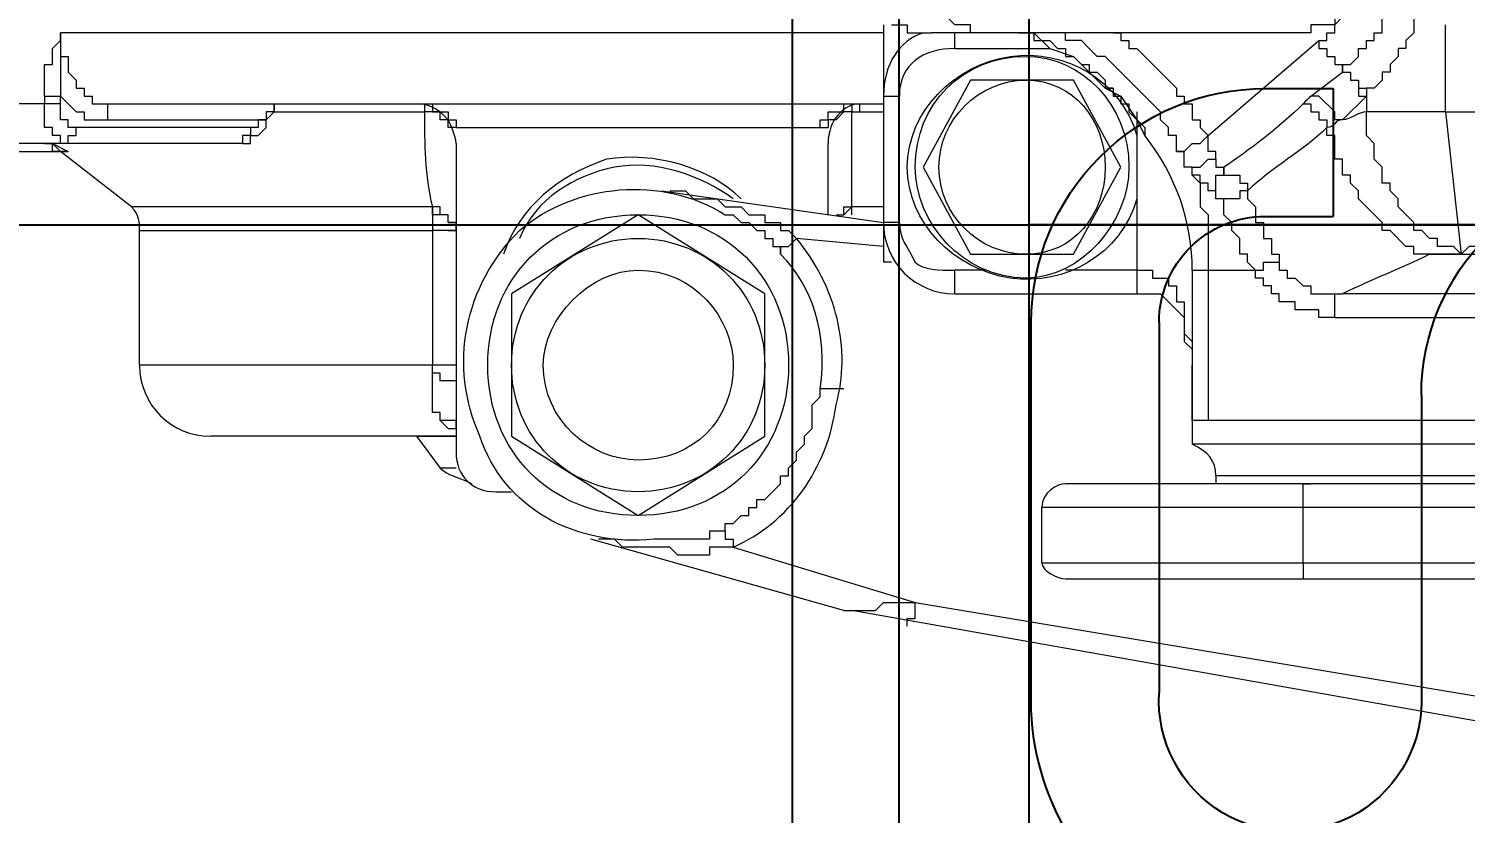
# Model space of a CAD drawing. Header units: millimetres. Extents: x 25083 to 52777, y 24772 to 45779.
# Drawn here: x 39082.8 to 39150.2, y 33902.1 to 33938.9 of the extents above; entities that cross this region are included whole.
import ezdxf

# ---------------------------------------------------------------- set-up
doc = ezdxf.new("R2010")
doc.units = ezdxf.units.MM
doc.styles.get("Standard").update_dxf_attribs({"font": ''})
doc.styles.get('Standard').set_extended_font_data('SimSun')
doc.dimstyles.new('ISO-25', dxfattribs={"dimtxt": 2.5, "dimasz": 2.5, "dimexe": 1.25, "dimexo": 0.625, "dimtad": 1, "dimtxsty": 'Standard', "dimcen": 2.5, "dimadec": 0, "dimazin": 0, "dimtfac": 1, "dimtmove": 0, "dimatfit": 3, "dimfxl": 1, "dimarcsym": 0})

# ---------------------------------------------------------------- blocks, each defined once
blk = doc.blocks.new('A$C6E4F4F8B')
for p, q in [((62.1, 63.918), (62.1, 6.083)), ((54.117, 24.5), (40.154, 24.5)), ((62.5, 17.168), (62.5, 20.366)), ((68.5, 20.366), (62.5, 20.366)), ((68.5, 17.168), (68.5, 20.366)), ((57.528, 12.195), (40.154, 12.195)), ((40.154, 6.195), (57.528, 6.195)), ((0, 0), (197.2, 0))]:
    blk.add_line(p, q)
at = {"color": 1}
for p in [(64, 6.083), (74, 6.083)]:
    blk.add_line(p, (24, 6.083), dxfattribs=at)
at = {"ltscale": 15}
blk.add_arc((54.117, 35), 10.5, 270, 90, dxfattribs=at)
for centre, radius, start, end in [((39.795, 18.348), 12.158, 88.3056, 271.6944), ((39.8, 18.348), 6.163, 86.70143, 273.29857), ((57.528, 17.168), 10.973, 270, 0), ((57.528, 17.168), 4.973, 270, 0)]:
    blk.add_arc(centre, radius, start, end)
blk = doc.blocks.new('*D925')
at = {"color": 0, "lineweight": -2}
for p, q in [((29677.862, 34881.662), (29677.862, 32448.293)), ((40733.017, 34757.645), (40733.017, 32448.293)), ((29680.362, 32449.543), (40730.517, 32449.543))]:
    blk.add_line(p, q, dxfattribs=at)
at = {"color": 0}
for points in [[(29680.362, 32449.96), (29680.362, 32449.127), (29677.862, 32449.543)], [(40730.517, 32449.127), (40730.517, 32449.96), (40733.017, 32449.543)]]:
    blk.add_solid(points, dxfattribs=at)
at = {"layer": 'DEFPOINTS', "color": 0}
for p in [(29677.862, 34882.287), (40733.017, 34758.27), (40733.017, 32449.543)]:
    blk.add_point(p, dxfattribs=at)
at = {"color": 0, "insert": (35205.439, 32451.628), "char_height": 2.5, "attachment_point": 5}
blk.add_mtext('11055,15', dxfattribs=at)
blk = doc.blocks.new('zw$D2F4')
at = {"color": 7, "lineweight": 5}
for points in [[(756.087, 406.638), (756.087, 420.378)], [(754.23, 398.097), (754.23, 412.951)], [(753.859, 409.238), (753.859, 406.638)], [(754.23, 407.381), (754.23, 407.009), (753.859, 406.638), (753.859, 406.267)], [(753.859, 406.638), (753.859, 407.009), (754.23, 407.009), (754.23, 407.381)], [(754.23, 406.267), (754.23, 406.638), (754.601, 406.638), (754.601, 407.009), (754.973, 407.009), (754.973, 407.381), (756.087, 407.381)], [(756.458, 407.381), (756.087, 407.381)], [(756.458, 407.381), (756.458, 406.638)], [(756.458, 407.381), (757.944, 407.381), (757.944, 407.009), (758.686, 407.009), (759.058, 406.638), (759.429, 406.638)], [(751.259, 403.296), (753.859, 406.638)], [(754.23, 407.009), (753.859, 406.267)], [(753.859, 406.267), (753.859, 406.638)], [(753.859, 406.267), (753.859, 406.638)], [(754.973, 405.895), (754.973, 406.267), (755.344, 406.267), (755.344, 406.638), (755.716, 406.638), (756.087, 406.638)], [(756.458, 406.638), (755.716, 405.895), (755.716, 405.524), (755.344, 405.524), (755.344, 405.153), (755.344, 404.41)], [(756.087, 406.638), (756.458, 406.638)], [(759.429, 406.638), (758.315, 406.638), (758.315, 406.267), (757.572, 406.267), (757.201, 405.895), (756.83, 405.895), (756.83, 405.524), (756.458, 405.524), (756.458, 405.153), (756.087, 405.153), (756.087, 404.039)], [(759.429, 406.638), (756.458, 406.638)], [(759.429, 368.017), (759.429, 406.638)], [(754.23, 406.267), (754.601, 406.267), (754.601, 405.895), (754.973, 405.895)], [(754.973, 397.725), (754.973, 405.895)], [(755.344, 404.41), (755.344, 396.983)], [(755.344, 404.41), (756.087, 404.41), (756.087, 404.039)], [(756.087, 404.039), (756.087, 368.017)], [(751.259, 389.184), (751.259, 403.296)], [(743.832, 388.07), (743.832, 402.925)], [(743.832, 402.925), (750.145, 402.925)], [(750.145, 402.925), (750.145, 389.184)], [(740.49, 388.07), (740.49, 399.582)], [(754.23, 398.097), (754.23, 397.725), (754.601, 397.725), (754.601, 397.354), (754.973, 396.983)], [(754.973, 397.725), (754.601, 397.725), (754.601, 398.097), (754.23, 398.097)], [(755.344, 396.983), (755.344, 397.354), (754.973, 397.354), (754.973, 397.725)], [(754.973, 396.983), (755.344, 396.983), (755.716, 396.611), (756.087, 396.611)], [(754.973, 396.983), (755.344, 396.983)], [(756.087, 396.611), (755.716, 396.611), (755.716, 396.983), (755.344, 396.983)], [(755.716, 396.611), (755.716, 389.556)], [(740.49, 389.927), (739.004, 388.813)], [(740.49, 389.927), (740.49, 388.07)], [(756.087, 389.927), (756.087, 389.184), (755.716, 389.184), (755.716, 388.442), (755.344, 388.442), (755.344, 388.07), (754.973, 388.07), (754.973, 387.699)], [(756.087, 389.927), (756.087, 389.556), (755.716, 389.556)], [(741.233, 388.813), (741.604, 388.813), (741.604, 389.184), (743.461, 389.184)], [(743.089, 388.07), (743.089, 388.813), (743.461, 388.813), (743.461, 389.184)], [(750.145, 389.184), (743.832, 389.184)], [(750.145, 388.442), (750.145, 389.184)], [(750.888, 389.184), (750.145, 389.184)], [(751.259, 389.184), (750.145, 389.184)], [(750.517, 388.442), (750.888, 388.442), (750.888, 389.184)], [(750.517, 388.442), (750.888, 388.442), (750.888, 388.813), (751.259, 388.813), (751.259, 389.184)], [(754.973, 388.07), (754.973, 388.442), (755.344, 388.442), (755.344, 388.813), (755.716, 388.813), (755.716, 389.184), (755.716, 389.556)], [(756.087, 389.556), (755.716, 389.556)], [(739.004, 388.07), (739.004, 388.813)], [(741.233, 388.813), (740.861, 388.442), (740.861, 388.07)], [(740.861, 388.07), (741.233, 388.07), (741.233, 388.813)], [(750.145, 388.07), (750.145, 388.442)], [(750.145, 388.442), (750.145, 388.07), (750.517, 388.07), (750.517, 388.442)], [(750.517, 388.442), (750.517, 388.07), (750.145, 388.07)], [(754.23, 388.07), (739.747, 388.07)], [(754.973, 388.07), (754.973, 370.616)], [(737.89, 386.213), (737.89, 385.471)], [(740.49, 385.471), (736.776, 379.529)], [(747.174, 385.471), (740.49, 385.471)], [(750.888, 379.529), (747.174, 385.471)], [(732.32, 369.874), (735.662, 381.757)], [(735.291, 375.073), (735.291, 376.187), (734.919, 376.187), (734.919, 377.672), (735.291, 378.043), (735.291, 380.272), (735.662, 380.643), (735.662, 381.386)], [(736.776, 379.529), (740.49, 373.587)], [(747.174, 373.587), (750.888, 379.529)], [(736.034, 375.444), (736.034, 376.187), (735.662, 376.187), (735.662, 378.786)], [(752.002, 378.415), (750.517, 368.017)], [(752.002, 378.043), (752.002, 377.301), (751.631, 376.929), (751.631, 375.815), (751.259, 375.444), (751.259, 374.701), (750.888, 374.33), (750.888, 373.587), (750.517, 373.587), (750.517, 372.844), (750.145, 372.844), (750.145, 372.473), (749.774, 372.102)], [(736.034, 375.444), (735.662, 375.444), (735.662, 375.073), (735.291, 375.073)], [(736.034, 375.444), (736.405, 375.444), (736.405, 375.073), (736.776, 374.701), (736.776, 374.33), (737.148, 374.33), (737.148, 373.959), (737.519, 373.959), (737.519, 373.587), (738.262, 372.844), (738.633, 372.844), (738.633, 372.473), (739.004, 372.473), (739.376, 372.102), (739.747, 372.102), (740.118, 371.73), (740.49, 371.73), (740.861, 371.359), (741.975, 371.359), (742.347, 370.988), (742.718, 370.988)], [(750.888, 375.444), (750.888, 375.073), (750.517, 374.701), (750.517, 374.33), (750.145, 373.959), (750.145, 373.587), (749.774, 373.587), (749.774, 373.216), (749.402, 373.216), (749.402, 372.844), (749.031, 372.844)], [(735.291, 375.073), (732.691, 366.531)], [(740.49, 373.587), (747.174, 373.587)], [(749.031, 372.844), (749.402, 372.844), (749.402, 372.473), (749.774, 372.102)], [(749.402, 368.017), (749.774, 372.102)], [(742.718, 369.874), (742.718, 370.988)], [(754.973, 370.988), (755.344, 370.988), (755.344, 370.616), (755.716, 370.616), (755.716, 369.874), (756.087, 369.874), (756.087, 369.131)], [(750.888, 370.616), (754.23, 370.616)], [(750.888, 370.245), (750.888, 369.874)], [(750.888, 370.245), (750.888, 369.874), (751.259, 369.874), (751.259, 369.502)], [(755.716, 369.502), (755.716, 369.874), (755.344, 370.245), (755.344, 370.616), (754.973, 370.616)], [(724.893, 327.539), (732.32, 369.502)], [(732.32, 369.874), (732.32, 368.388), (732.691, 368.017), (732.691, 366.531)], [(750.888, 369.502), (751.259, 369.502)], [(751.259, 368.017), (751.259, 369.502)], [(755.716, 369.502), (755.716, 368.017)], [(755.716, 369.502), (755.716, 369.131), (756.087, 369.131)], [(756.087, 369.502), (755.716, 369.502)], [(759.801, 368.017), (748.66, 368.017)], [(748.66, 367.645), (748.66, 368.017)], [(750.517, 367.274), (750.517, 368.017)], [(756.458, 368.017), (756.458, 367.274)], [(759.801, 367.645), (759.801, 366.903), (759.429, 366.903), (759.429, 365.789)], [(759.429, 362.818), (759.429, 363.932), (759.801, 363.932), (759.801, 364.675), (760.172, 365.046), (760.172, 365.417), (760.543, 365.417), (760.543, 365.789), (760.915, 366.16), (761.657, 366.903), (762.029, 366.903), (762.029, 367.274), (762.4, 367.274), (762.771, 367.645), (763.143, 367.645)], [(731.577, 366.903), (731.949, 366.903), (731.949, 366.531), (732.691, 366.531)], [(750.517, 367.274), (756.458, 367.274)], [(732.691, 366.531), (726.75, 330.881)], [(753.116, 366.16), (749.031, 363.932)], [(757.201, 363.932), (753.116, 366.16)], [(759.429, 349.077), (759.429, 365.789)], [(747.174, 364.675), (748.288, 364.675)], [(747.174, 364.675), (747.174, 355.762)], [(748.288, 363.189), (748.288, 364.675)], [(758.686, 364.675), (759.429, 364.675)], [(758.686, 364.675), (758.686, 360.218)], [(749.031, 363.932), (749.031, 359.104)], [(757.201, 359.104), (757.201, 363.932)], [(759.429, 361.704), (759.429, 360.961), (758.686, 360.218), (758.315, 359.104), (756.83, 357.619)], [(759.429, 361.704), (759.429, 360.961), (759.058, 360.961), (759.058, 360.218), (758.686, 359.847), (758.686, 359.476), (758.315, 359.476), (758.315, 359.104), (757.944, 358.733), (757.944, 358.361), (757.572, 358.361), (757.572, 357.99), (757.201, 357.619), (756.83, 357.619)], [(734.548, 360.59), (737.148, 360.59)], [(734.548, 360.59), (734.548, 273.692)], [(737.148, 273.692), (737.148, 360.59)], [(753.859, 354.276), (754.601, 354.276), (754.601, 354.648), (754.973, 354.648), (755.344, 355.019), (755.716, 355.019), (758.315, 357.619), (758.315, 357.99), (758.686, 358.361), (759.058, 358.733), (759.058, 359.476), (759.429, 359.476), (759.429, 360.218)], [(733.805, 359.476), (733.805, 273.692)], [(738.262, 273.692), (738.262, 359.476)], [(748.288, 356.133), (748.288, 359.476)], [(749.031, 359.104), (753.116, 356.876)], [(753.116, 356.876), (757.201, 359.104)], [(756.83, 357.619), (756.458, 356.876), (755.344, 356.133), (754.601, 355.762)], [(759.429, 357.247), (759.429, 356.876), (759.058, 356.876), (759.058, 356.505), (758.686, 356.505), (758.686, 356.133), (756.83, 354.276), (756.458, 354.276), (756.458, 353.905), (756.087, 353.905), (756.087, 353.534), (755.344, 353.534), (755.344, 353.162), (754.973, 353.162), (754.601, 352.791)], [(756.83, 357.247), (756.458, 357.247), (756.458, 356.876), (756.087, 356.876), (756.087, 356.505), (755.716, 356.505), (754.973, 355.762), (754.601, 355.762)], [(756.83, 357.619), (756.83, 357.247)], [(748.288, 356.133), (748.288, 355.391), (747.917, 355.391), (747.917, 354.648), (747.546, 354.648), (747.546, 354.276), (747.174, 354.276), (746.803, 354.276), (746.803, 353.905), (745.318, 353.905), (744.946, 353.534), (743.832, 353.534)], [(755.716, 356.133), (747.174, 356.133)], [(748.288, 356.133), (747.174, 356.133), (747.174, 355.762)], [(747.174, 355.762), (747.174, 355.019), (746.06, 353.905), (744.946, 353.905), (744.575, 353.534), (743.832, 353.534)], [(752.745, 353.534), (753.116, 353.534), (753.116, 353.905), (753.859, 353.905), (753.859, 354.276)], [(753.859, 354.276), (753.859, 353.905), (754.23, 353.534), (754.23, 353.162), (754.601, 352.791)], [(748.288, 353.534), (740.118, 353.534)], [(740.118, 314.17), (740.118, 353.534)], [(741.233, 352.791), (741.233, 353.534), (740.861, 353.534)], [(743.832, 353.534), (741.233, 353.534)], [(741.233, 353.534), (743.832, 353.534)], [(748.288, 353.534), (748.288, 350.563)], [(752.745, 353.534), (752.373, 353.162), (751.259, 353.162), (750.888, 352.791), (748.288, 352.791)], [(752.002, 352.42), (752.002, 352.791), (752.373, 352.791), (752.373, 353.162), (752.745, 353.162), (752.745, 353.534)], [(752.745, 353.534), (753.116, 353.534), (753.116, 353.162), (753.487, 352.791), (753.487, 352.42)], [(748.288, 352.791), (741.233, 352.791)], [(741.233, 311.57), (741.233, 352.791)], [(753.487, 352.42), (753.859, 352.42), (753.859, 352.791), (754.601, 352.791)], [(754.601, 352.791), (759.058, 347.592)], [(738.633, 352.42), (738.262, 352.42)], [(738.633, 315.284), (738.633, 352.42)], [(748.288, 350.563), (748.66, 350.934), (749.031, 350.934), (749.031, 351.306), (749.774, 351.306), (750.145, 351.677), (750.517, 351.677), (750.888, 352.048), (751.631, 352.048)], [(751.631, 352.048), (751.631, 352.42), (752.002, 352.42)], [(752.002, 350.934), (752.002, 351.306), (751.631, 351.306), (751.631, 352.048)], [(752.002, 352.42), (752.745, 352.42), (752.745, 352.048), (753.116, 352.048)], [(753.116, 352.048), (752.745, 352.048), (752.745, 351.306), (752.373, 351.306), (752.373, 350.934), (752.002, 350.934)], [(753.487, 352.42), (753.116, 352.42), (753.116, 352.048)], [(746.06, 346.849), (746.06, 347.592), (746.432, 347.592), (746.432, 348.706), (746.803, 348.706), (746.803, 349.449), (747.174, 349.449), (747.174, 349.82), (747.546, 349.82), (747.546, 350.192), (747.917, 350.192), (747.917, 350.563), (748.288, 350.563)], [(748.288, 350.563), (748.288, 350.192), (748.66, 350.192), (748.66, 349.449)], [(752.002, 350.934), (751.631, 350.934), (751.259, 350.563), (750.517, 350.563), (750.517, 350.192), (749.774, 350.192), (749.774, 349.82), (749.031, 349.82), (749.031, 349.449), (748.66, 349.449)], [(748.66, 349.449), (748.288, 349.449), (748.288, 349.077), (747.917, 349.077), (747.917, 348.706), (747.546, 348.335), (747.546, 347.963), (747.174, 347.963), (747.174, 347.592), (747.174, 346.478)], [(763.885, 343.878), (763.143, 343.878), (762.771, 344.25), (762.4, 344.25), (762.4, 344.621), (761.657, 344.621), (761.657, 344.993), (761.286, 344.993), (761.286, 345.364), (760.915, 345.364), (760.915, 345.735), (760.543, 345.735), (760.543, 346.107), (760.172, 346.107), (760.172, 346.478), (760.172, 346.849), (759.801, 346.849), (759.801, 347.963), (759.429, 347.963), (759.429, 349.077)], [(734.548, 348.335), (733.805, 348.335), (733.805, 347.963)], [(734.548, 348.335), (737.148, 348.335)], [(737.148, 348.335), (738.262, 348.335), (738.262, 347.963)], [(756.087, 348.335), (756.087, 347.963), (755.716, 347.963), (755.716, 347.592), (755.344, 347.592), (755.344, 347.221), (754.973, 347.221)], [(755.344, 346.478), (755.344, 346.849), (755.716, 346.849), (756.458, 347.592), (756.458, 347.963)], [(756.458, 347.963), (757.572, 346.478)], [(749.031, 342.393), (749.031, 343.136), (749.402, 343.136), (749.402, 343.507), (750.145, 344.25), (750.145, 344.621), (750.517, 344.621), (751.631, 345.735), (752.002, 345.735), (752.373, 346.107), (752.745, 346.107), (752.745, 346.478), (753.487, 346.478), (753.487, 346.849), (754.601, 346.849), (754.601, 347.221), (754.973, 347.221)], [(759.058, 347.592), (758.686, 347.592), (758.686, 347.221), (758.315, 347.221), (758.315, 346.849), (757.944, 346.849), (757.944, 346.478), (757.572, 346.478)], [(759.058, 347.592), (759.058, 347.221), (759.429, 347.221), (759.429, 346.849), (759.801, 346.849), (760.172, 346.478)], [(746.06, 346.849), (746.06, 311.57)], [(746.06, 346.849), (747.174, 346.849), (747.174, 346.478)], [(747.174, 312.313), (747.174, 346.478)], [(756.458, 345.364), (755.344, 346.478)], [(757.572, 346.478), (757.572, 346.107), (757.201, 346.107), (757.201, 345.735), (756.83, 345.735), (756.83, 345.364), (756.458, 345.364)], [(757.572, 346.478), (757.572, 346.107), (757.201, 346.107), (757.201, 345.735), (756.458, 345.735), (756.458, 345.364)], [(757.572, 346.478), (757.944, 346.478), (757.944, 346.107), (758.315, 345.735), (758.686, 345.735), (758.686, 345.364), (759.058, 345.364), (759.058, 344.993), (759.429, 344.993), (759.429, 344.621), (760.172, 344.621), (760.172, 344.25), (760.915, 344.25), (761.286, 343.878), (761.657, 343.878), (763.143, 343.878)], [(749.031, 340.908), (749.402, 341.279), (749.402, 342.022), (749.774, 342.022), (749.774, 342.393), (750.145, 342.764), (750.145, 343.136), (750.517, 343.136), (751.259, 343.878), (751.631, 343.878), (752.002, 344.25), (752.373, 344.25), (752.373, 344.621), (753.116, 344.621), (753.487, 344.993), (754.23, 344.993), (754.601, 345.364), (755.716, 345.364)], [(756.458, 345.364), (755.716, 345.364)], [(755.716, 341.65), (755.716, 345.364)], [(760.543, 342.764), (760.172, 342.764), (760.172, 343.136), (759.429, 343.136), (759.058, 343.507), (758.686, 343.507), (758.686, 343.878), (758.315, 343.878), (757.944, 344.25), (757.572, 344.25), (757.572, 344.621), (757.201, 344.621), (756.83, 344.993), (756.83, 345.364), (756.458, 345.364)], [(749.031, 342.393), (749.031, 317.141)], [(749.031, 340.908), (749.031, 342.393)], [(755.716, 341.65), (749.031, 340.908)], [(755.716, 341.65), (759.801, 341.65)], [(755.716, 341.65), (755.716, 339.051)], [(749.402, 339.051), (749.402, 340.536), (749.031, 340.908)]]:
    blk.add_lwpolyline(points, dxfattribs=at)
for points in [[(753.859, 406.638), (753.859, 406.638), (753.859, 406.638), (753.859, 407.009)], [(750.145, 402.925), (750.517, 402.925), (750.888, 402.925), (751.259, 403.296)], [(743.832, 402.925), (741.975, 402.925), (740.49, 401.439), (740.49, 399.582)], [(756.087, 396.611), (756.087, 396.611), (756.087, 396.611), (756.087, 396.611)], [(756.087, 396.611), (756.087, 396.611), (756.087, 396.611), (756.087, 396.611)], [(740.49, 389.927), (740.49, 390.298), (740.49, 390.298), (740.49, 390.298)], [(755.344, 388.442), (755.716, 388.813), (756.087, 389.184), (756.087, 389.927)], [(743.461, 389.184), (743.461, 389.184), (743.832, 389.184), (743.832, 389.184)], [(750.888, 389.184), (750.888, 389.184), (751.259, 389.184), (751.259, 389.184)], [(755.716, 389.556), (754.23, 389.556), (752.745, 389.556), (751.259, 389.184)], [(751.259, 389.184), (751.259, 389.184), (751.259, 389.184), (751.259, 389.184)], [(755.716, 389.556), (755.716, 389.556), (755.716, 389.556), (755.716, 389.556)], [(739.004, 388.813), (738.633, 388.442), (738.633, 388.07), (738.262, 387.327)], [(740.49, 386.956), (743.832, 388.442), (747.546, 387.699), (750.145, 385.099)], [(754.23, 388.07), (754.601, 388.07), (755.344, 388.442), (755.344, 388.442)], [(739.747, 388.07), (738.633, 388.07), (737.89, 387.327), (737.89, 386.213)], [(754.973, 388.07), (754.973, 388.07), (754.973, 388.07), (754.973, 388.07)], [(735.662, 378.786), (735.291, 382.5), (737.148, 385.842), (740.49, 386.956)], [(753.487, 381.014), (752.745, 383.242), (751.259, 385.099), (749.031, 385.842)], [(753.116, 380.643), (752.745, 382.5), (751.631, 384.357), (749.774, 385.099)], [(750.145, 385.099), (752.373, 382.5), (752.745, 378.415), (750.888, 375.444)], [(751.631, 374.701), (753.116, 376.187), (753.859, 378.786), (753.487, 381.014)], [(751.631, 375.073), (752.745, 376.558), (753.487, 378.786), (753.116, 380.643)], [(752.002, 378.043), (752.002, 378.043), (752.002, 378.043), (752.002, 378.043)], [(735.291, 375.073), (736.405, 372.473), (739.004, 370.616), (741.975, 370.245)], [(742.718, 370.988), (745.318, 370.616), (747.546, 371.359), (749.031, 372.844)], [(741.975, 370.245), (744.575, 369.502), (747.546, 370.245), (749.774, 372.102)], [(756.087, 369.131), (756.087, 369.874), (755.344, 370.616), (754.23, 370.616)], [(754.973, 370.616), (754.973, 370.616), (754.973, 370.616), (754.973, 370.616)], [(732.32, 369.874), (732.32, 369.874), (732.32, 369.874), (732.32, 369.502)], [(751.259, 369.502), (751.259, 369.502), (750.888, 369.874), (750.888, 369.874)], [(751.259, 369.502), (751.259, 369.502), (751.259, 369.502), (751.259, 369.502)], [(751.259, 369.502), (752.745, 369.502), (754.23, 369.502), (755.716, 369.502)], [(755.716, 369.502), (755.716, 369.502), (755.716, 369.502), (755.716, 369.502)], [(750.517, 368.017), (748.66, 368.017), (747.174, 366.531), (747.174, 364.675)], [(759.429, 366.16), (759.058, 367.274), (757.944, 368.017), (756.458, 368.017)], [(747.917, 362.075), (748.288, 364.675), (750.517, 366.903), (753.116, 366.903)], [(750.517, 367.274), (749.774, 367.274), (749.402, 366.903), (748.66, 366.531)], [(753.116, 366.903), (755.716, 366.903), (757.944, 364.675), (758.315, 362.075)], [(758.686, 364.675), (758.686, 366.16), (757.944, 367.274), (756.458, 367.274)], [(748.66, 366.531), (748.288, 366.16), (748.288, 365.417), (748.288, 364.675)], [(751.631, 356.133), (749.031, 356.876), (747.546, 359.476), (747.917, 362.075)], [(758.315, 362.075), (758.686, 359.476), (757.201, 356.876), (754.601, 356.133)], [(734.548, 360.59), (734.177, 360.59), (733.805, 359.847), (733.805, 359.476)], [(738.262, 359.476), (738.262, 359.847), (737.89, 360.59), (737.148, 360.59)], [(756.83, 357.247), (756.83, 357.247), (756.83, 357.619), (756.83, 357.619)], [(748.288, 353.534), (750.517, 353.534), (752.745, 354.276), (754.601, 355.762)], [(738.633, 352.42), (739.376, 352.42), (739.747, 352.791), (740.118, 353.534)], [(752.002, 352.42), (752.002, 352.42), (752.002, 352.42), (752.002, 352.42)], [(756.087, 348.335), (754.973, 349.449), (753.859, 350.934), (753.116, 352.048)], [(754.973, 347.221), (753.859, 348.335), (753.116, 349.82), (752.002, 350.934)], [(756.458, 347.963), (756.458, 347.963), (756.458, 347.963), (756.087, 348.335)], [(755.344, 346.478), (755.344, 346.849), (754.973, 346.849), (754.973, 347.221)], [(749.031, 342.393), (748.288, 343.878), (747.917, 344.993), (747.174, 346.478)], [(755.716, 345.364), (755.716, 345.735), (755.344, 346.107), (755.344, 346.478)], [(757.572, 346.478), (757.572, 346.478), (757.572, 346.478), (757.572, 346.478)], [(756.458, 345.364), (756.458, 345.364), (756.458, 345.364), (756.458, 345.364)]]:
    blk.add_open_spline(points, degree=3, dxfattribs=at)
for points in [[(743.832, 386.585), (739.747, 386.585), (736.776, 383.614), (736.776, 379.529), (736.776, 375.444), (739.747, 372.473), (743.832, 372.473), (747.917, 372.473), (750.888, 375.444), (750.888, 379.529), (750.888, 383.614), (747.917, 386.585), (743.832, 386.585)], [(743.832, 385.471), (740.49, 385.471), (737.89, 382.871), (737.89, 379.529), (737.89, 376.187), (740.49, 373.587), (743.832, 373.587), (747.174, 373.587), (749.774, 376.187), (749.774, 379.529), (749.774, 382.871), (747.174, 385.471), (743.832, 385.471)], [(743.832, 383.985), (741.233, 383.985), (739.376, 381.757), (739.376, 379.529), (739.376, 376.929), (741.233, 375.073), (743.832, 375.073), (746.06, 375.073), (748.288, 376.929), (748.288, 379.529), (748.288, 381.757), (746.06, 383.985), (743.832, 383.985)], [(753.116, 366.531), (750.517, 366.531), (747.917, 364.303), (747.917, 361.332), (747.917, 358.733), (750.517, 356.505), (753.116, 356.505), (756.087, 356.505), (758.315, 358.733), (758.315, 361.332), (758.315, 364.303), (756.087, 366.531), (753.116, 366.531)], [(753.116, 365.417), (750.888, 365.417), (749.031, 363.56), (749.031, 361.332), (749.031, 359.104), (750.888, 357.619), (753.116, 357.619), (755.344, 357.619), (757.201, 359.104), (757.201, 361.332), (757.201, 363.56), (755.344, 365.417), (753.116, 365.417)]]:
    blk.add_open_spline(points, degree=3, knots=[0, 0, 0, 0, 1, 1, 1, 2, 2, 2, 3, 3, 3, 4, 4, 4, 4], dxfattribs=at)
blk = doc.blocks.new('zw$50CE')
blk.add_blockref('zw$D2F4', (22.01, 103.569))

msp = doc.modelspace()

# ---------------------------------------------------------------- linework, layer by layer
at = {"ltscale": 15}
msp.add_line((29782.964, 33929.733), (40674.281, 33929.733), dxfattribs=at)
msp.add_lwpolyline([(39118.63, 33273.983), (39118.63, 34140.649), (39198.63, 34140.649), (39198.63, 33273.983)], close=True, dxfattribs=at)

# ---------------------------------------------------------------- block references
at = {"rotation": 90}
msp.add_blockref('zw$50CE', (39594.481, 33157.316), dxfattribs=at)
at = {"xscale": -1, "rotation": 269.9999999999999}
msp.add_blockref('A$C6E4F4F8B', (39123.63, 33867.633), dxfattribs=at)

# ---------------------------------------------------------------- dimensions: what is measured, and where the dimension line sits
dim = msp.add_linear_dim(base=(40733.0166, 32449.5434), p1=(29677.8617, 34882.2868), p2=(40733.0166, 34758.2702), dimstyle='ISO-25')
dim.commit()
dim.dimension.update_dxf_attribs({"geometry": '*D925', "text_midpoint": (35205.4391, 32449.5434), "dimtype": 160})

doc.saveas('drawing.dxf')
